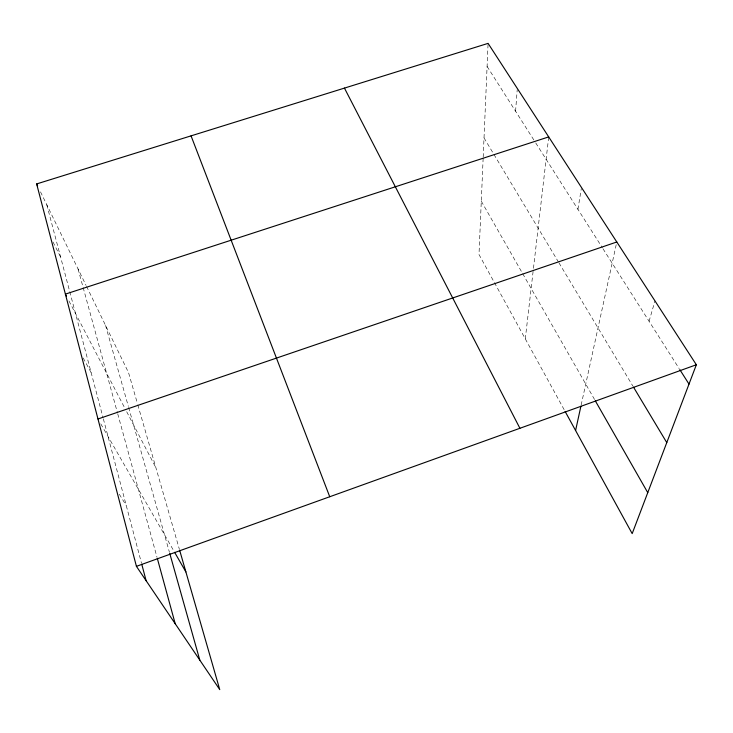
<?xml version="1.0" encoding="UTF-8"?>
<svg xmlns="http://www.w3.org/2000/svg" width="733" height="733" viewBox="0 0 733 733"><rect width="100%" height="100%" fill="white"/><g stroke="black" fill="none" stroke-linecap="round" stroke-linejoin="round"><path stroke-width="0.55" stroke-dasharray="3.67 2.75" d="M483.139 158.246L478.997 254.525L564.584 410.453M483.194 157.119L488.086 43.375M515.574 111.233L517.223 89.609M525.286 338.866L533.331 269.46M533.459 268.342L548.705 136.906M577.934 209.345L581.306 188.583M581.15 405.083L616.801 241.991M649.081 321.274L654.972 300.897M487.097 66.428L535.117 141.973M535.731 142.935L602.389 247.809M602.993 248.771L679.179 368.626M119.277 494.207L126.259 505.541M484.018 137.905L558.39 261.892M558.967 262.854L632.918 386.144M100.76 423.83L174.051 551.317M481.288 201.19L594.793 399.925M83.168 357.979L91.149 372.639M68.948 300.933L124.573 407.667M126.69 411.726L155.946 467.856M53.014 242L60.637 257.164M40.517 191.872L86.045 285.366M86.549 286.392L128.532 372.602L137.511 403.782M137.813 404.863L179.273 548.935M105.534 325.36L128.339 406.357M128.651 407.447L169.433 552.279M78.055 268.956L82.847 286.466M83.15 287.556L117.417 412.706M117.72 413.806L156.999 557.227M46.784 204.754L103.06 417.728M103.353 418.827L141.442 562.999"/><path stroke-width="1.1" d="M575.588 430.509L580.912 406.183M179.585 550.025L219.753 689.625L136.42 566.343L36.65 183.937L488.086 43.375L696.35 364.759L632.185 533.624L565.134 411.46M136.42 566.343L696.35 364.759M97.975 418.983L616.801 241.991M548.705 136.906L65.393 294.116L66.41 296.068M679.793 369.588L689.002 384.092M633.495 387.116L666.773 442.595M174.61 552.297L185.88 571.896M595.361 400.914L647.761 492.649M344.446 88.097L519.908 428.283M36.65 183.937L37.612 185.925M191.056 135.862L329.731 496.745M169.744 553.378L199.807 660.112M157.293 558.317L175.205 623.719M141.735 564.108L146.114 580.683"/></g></svg>
